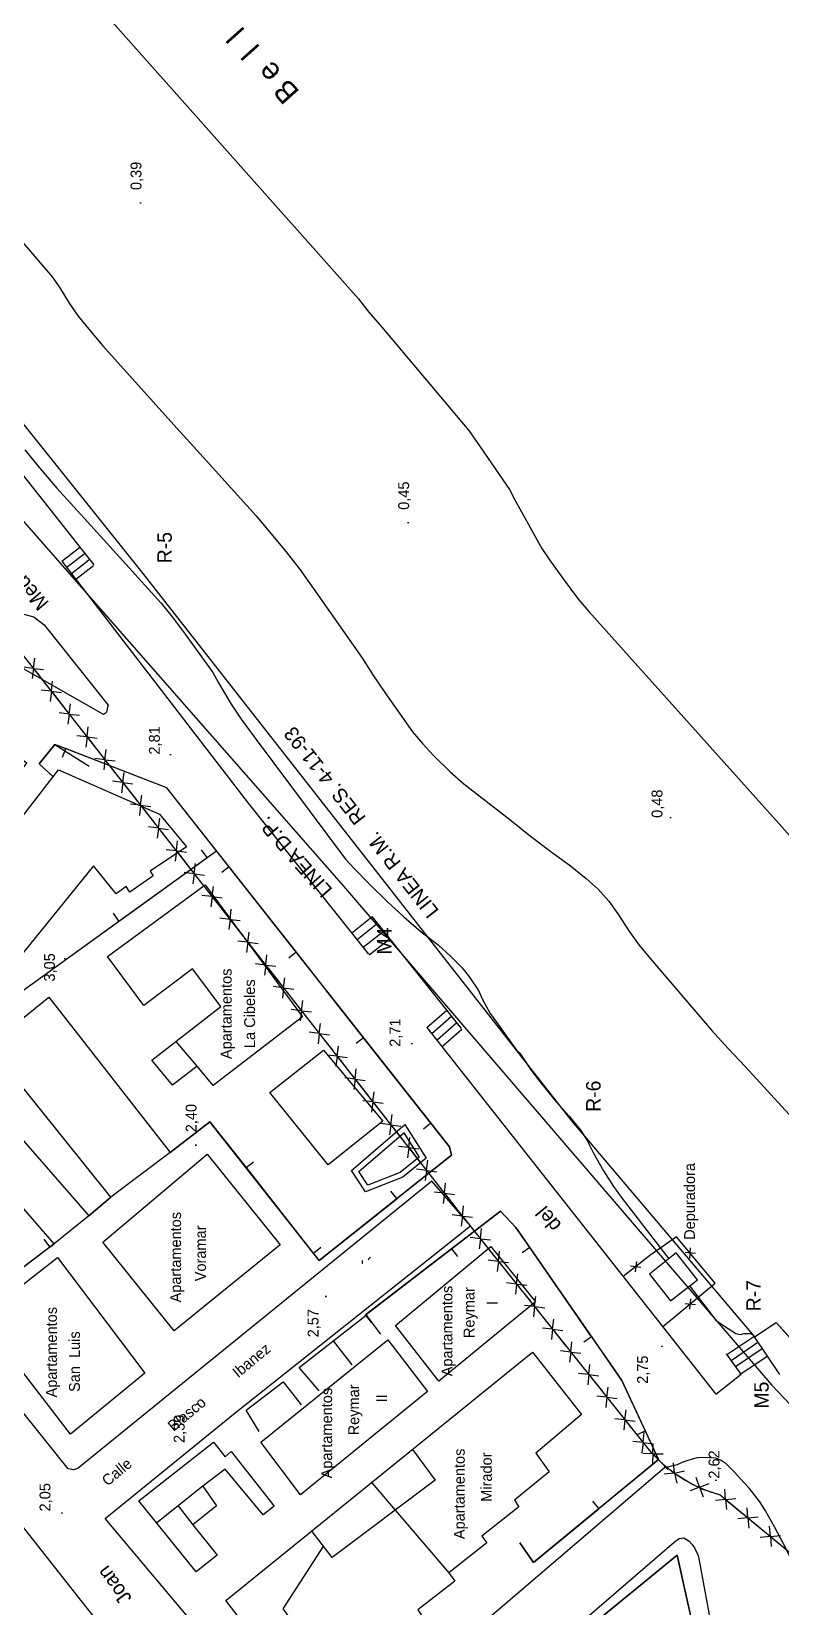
# Model space of a CAD drawing. Extents: x 748454 to 749044, y 4316681 to 4317708.
# Drawn here: x 748585.4 to 748688.9, y 4317015.2 to 4317232.7 of the extents above; entities that cross this region are included whole.
import ezdxf
from ezdxf.enums import TextEntityAlignment as Align

# ---------------------------------------------------------------- set-up
doc = ezdxf.new("R2010")
doc.units = 0
doc.linetypes.add('DASHED', pattern=[0])
doc.linetypes.add('DIVIDE', pattern=[0])
doc.layers.get('0').update_dxf_attribs({"linetype": 'CONTINUOUS'})
for name, color, linetype in [('1', 7, 'CONTINUOUS'), ('11', 7, 'CONTINUOUS'), ('24', 7, 'CONTINUOUS'), ('26', 7, 'CONTINUOUS'), ('3', 7, 'CONTINUOUS'), ('32', 7, 'CONTINUOUS'), ('33', 7, 'CONTINUOUS'), ('39', 7, 'CONTINUOUS'), ('44', 7, 'CONTINUOUS'), ('48', 7, 'CONTINUOUS'), ('50', 7, 'CONTINUOUS'), ('53', 7, 'CONTINUOUS'), ('61', 7, 'CONTINUOUS'), ('PATTERN_CLASS', 7, 'CONTINUOUS')]:
    doc.layers.add(name, color=color, linetype=linetype)

msp = doc.modelspace()

# ---------------------------------------------------------------- linework, layer by layer
at = {"layer": '1', "color": 0, "linetype": 'CONTINUOUS'}
for p, q in [((748593.99, 4317159.09), (748583.93, 4317171.82)), ((748589.56, 4317159.6), (748591.96, 4317161.47)), ((748590.22, 4317158.74), (748592.62, 4317160.61)), ((748590.88, 4317157.89), (748593.28, 4317159.76)), ((748591.49, 4317157.11), (748593.89, 4317158.98)), ((748590.05, 4317133.7), (748589.58, 4317132.49)), ((748604.06, 4317128.32), (748590.06, 4317133.71)), ((748612.64, 4317117.42), (748604.06, 4317128.32)), ((748609.59, 4317118.71), (748608.83, 4317119.76)), ((748612.63, 4317117.41), (748611.61, 4317116.6)), ((748597.42, 4317109.93), (748596.66, 4317110.99)), ((748632.34, 4317110.44), (748629.59, 4317108.26)), ((748633.06, 4317109.52), (748630.31, 4317107.34)), ((748633.91, 4317108.44), (748631.16, 4317106.26)), ((748634.74, 4317107.4), (748631.99, 4317105.22)), ((748621.91, 4317105.62), (748620.89, 4317104.81)), ((748631.2, 4317093.83), (748626.1, 4317100.31)), ((748639.94, 4317095.23), (748642.68, 4317097.64)), ((748640.64, 4317094.42), (748643.35, 4317096.81)), ((748641.39, 4317093.57), (748644.06, 4317095.92)), ((748631.19, 4317093.82), (748630.17, 4317093.02)), ((748631.2, 4317093.82), (748630.17, 4317093.02)), ((748642.15, 4317092.71), (748644.78, 4317095.02)), ((748640.48, 4317082.04), (748639.46, 4317081.23)), ((748614.98, 4317075.91), (748616, 4317076.71)), ((748593.27, 4317069.27), (748596.3, 4317071.82)), ((748635.79, 4317071.63), (748634.98, 4317072.65)), ((748587.9, 4317064.98), (748587.11, 4317066.01)), ((748587.91, 4317064.96), (748588.47, 4317065.39)), ((748575.94, 4317055.91), (748587.9, 4317064.96)), ((748624.27, 4317064.12), (748625.29, 4317064.93)), ((748643.35, 4317064.7), (748631.45, 4317055.57)), ((748643.36, 4317064.69), (748644.15, 4317063.66)), ((748654.15, 4317064.88), (748653.08, 4317064.14)), ((748662.69, 4317052.55), (748654.16, 4317064.88)), ((748677.04, 4317064.04), (748675.59, 4317064.18)), ((748676.24, 4317063.4), (748676.36, 4317064.85)), ((748669.49, 4317062.14), (748668.04, 4317062.31)), ((748668.88, 4317062.96), (748668.69, 4317061.52)), ((748675.6, 4317057.16), (748677.05, 4317057.03)), ((748676.24, 4317056.36), (748676.39, 4317057.81)), ((748631.44, 4317055.56), (748631.36, 4317055.5)), ((748631.45, 4317055.55), (748632.24, 4317054.52)), ((748662.68, 4317052.54), (748661.61, 4317051.8)), ((748681.37, 4317050.1), (748685.1, 4317052.62)), ((748681.95, 4317049.31), (748685.64, 4317051.81)), ((748682.57, 4317048.45), (748686.24, 4317050.93)), ((748683.16, 4317047.34), (748686.94, 4317049.9)), ((748670.1, 4317039.55), (748668.92, 4317039.01)), ((748663.69, 4317028.86), (748662.86, 4317029.86))]:
    msp.add_line(p, q, dxfattribs=at)
for points in [[(748589.57, 4317159.6), (748589.55, 4317159.58), (748615.26, 4317126.2), (748631.87, 4317105.34)], [(748590.06, 4317133.72), (748588.57, 4317134.29), (748586.42, 4317131.62), (748588.34, 4317129.82)], [(748569.18, 4317091.96), (748566.68, 4317095.42), (748567.19, 4317095.97), (748564.75, 4317099.37), (748589.09, 4317130.79), (748603.01, 4317124.67), (748606.76, 4317120.17), (748601.75, 4317116.79), (748602.17, 4317116.16), (748598.95, 4317113.92), (748598.43, 4317114.67), (748597.04, 4317113.7), (748593.9, 4317117.54), (748581.04, 4317101.63), (748580.55, 4317102.08), (748578.71, 4317099.61), (748578.09, 4317098.95), (748577.08, 4317098.01), (748572.99, 4317094.83), (748569.18, 4317091.96)], [(748597.43, 4317109.92), (748609.6, 4317118.69), (748610.9, 4317119.63)], [(748640.49, 4317082.04), (748631.21, 4317093.83), (748621.93, 4317105.62), (748612.65, 4317117.41)], [(748622.78, 4317096.7), (748610.43, 4317087.24), (748608.21, 4317089.88), (748604.8, 4317087.28), (748601.97, 4317090.74), (748611.51, 4317098.11), (748607.59, 4317103.31), (748600.88, 4317098.27), (748595.84, 4317105.01), (748609.34, 4317114.94), (748622.78, 4317096.7)], [(748573.08, 4317092.37), (748585.25, 4317101.14), (748597.42, 4317109.92)], [(748632.36, 4317110.57), (748632.36, 4317110.57), (748644.7, 4317095.12)], [(748604.48, 4317078.01), (748596.3, 4317071.82), (748579.48, 4317092.73), (748587.73, 4317099.42), (748604.48, 4317078.01)], [(748639.94, 4317095.23), (748679.84, 4317044.64), (748683.33, 4317047.41), (748681.3, 4317050.2)], [(748593.27, 4317069.27), (748588.47, 4317065.39), (748568.65, 4317088.22), (748573.08, 4317092.37), (748593.27, 4317069.27)], [(748633.85, 4317082.33), (748626.33, 4317076.28), (748618.27, 4317086.26), (748625.66, 4317092.13), (748633.85, 4317082.33)], [(748604.48, 4317078.01), (748609.97, 4317082.24), (748614.97, 4317075.9), (748624.26, 4317064.12)], [(748635.8, 4317071.62), (748643.36, 4317077.63), (748643.08, 4317078.76), (748640.5, 4317082.04)], [(748605.05, 4317053.39), (748595.18, 4317065.6), (748609.62, 4317077.76), (748619.68, 4317065.25), (748605.05, 4317053.39)], [(748624.26, 4317064.11), (748625.07, 4317063.09), (748635.79, 4317071.61)], [(748654.16, 4317064.89), (748652.24, 4317067.66), (748650.13, 4317069.91), (748643.35, 4317064.71)], [(748672.5, 4317053.94), (748679.77, 4317059.96), (748674.43, 4317066.34), (748670.75, 4317063.76), (748667.04, 4317060.87)], [(748578.33, 4317055.24), (748588.95, 4317063.51), (748600.98, 4317047.52), (748590.75, 4317039.14), (748578.33, 4317055.24)], [(748641.59, 4317046.42), (748635.59, 4317054.12), (748648.78, 4317065.03), (748654.94, 4317057.4), (748641.59, 4317046.42)], [(748688.68, 4317047.35), (748685.19, 4317052.54), (748688.19, 4317054.54), (748696.47, 4317045.24), (748703.82, 4317037.69), (748711.91, 4317030.58)], [(748670.11, 4317039.56), (748666.87, 4317046.51), (748662.7, 4317052.54)], [(748616.37, 4317010.76), (748612.17, 4317016.16), (748654.54, 4317050.46), (748661.3, 4317041.83), (748655.01, 4317036.52), (748656.82, 4317033.93), (748652.04, 4317030.03), (748652.65, 4317029.12), (748647.51, 4317025.05), (748648.2, 4317024.13), (748642.99, 4317019.99), (748643.8, 4317018.86), (748638.7, 4317014.87), (748639.35, 4317013.92), (748634.23, 4317009.99), (748635.11, 4317008.92), (748629.93, 4317004.97), (748630.76, 4317003.9), (748625.55, 4316999.59), (748616.37, 4317010.76)], [(748622.48, 4317030.75), (748617.01, 4317038.04), (748634.54, 4317052.13), (748640.04, 4317044.99), (748622.48, 4317030.75)], [(748663.7, 4317028.85), (748671.94, 4317035.64), (748670.11, 4317039.55)], [(748618.86, 4317029.17), (748617.34, 4317028), (748612.11, 4317034.31), (748609.02, 4317031.95), (748610.9, 4317029.24), (748607.63, 4317026.63), (748611, 4317022.42), (748608.1, 4317020.12), (748600.19, 4317029.93), (748610.47, 4317038.04), (748612.1, 4317035.99), (748612.91, 4317036.75), (748618.86, 4317029.17)], [(748652.78, 4317024.11), (748654.67, 4317021.4), (748663.69, 4317028.84)], [(748674.52, 4317022.45), (748663.37, 4317013.33), (748663.56, 4317012.77)], [(748680.91, 4316993.5), (748677.68, 4317008.15), (748674.52, 4317022.45)]]:
    msp.add_lwpolyline(points, dxfattribs=at)
msp.add_lwpolyline([(748677.29, 4317060.43), (748674.38, 4317064.13), (748670.69, 4317061.22), (748673.59, 4317057.53)], close=True, dxfattribs=at)
at = {"layer": '11', "color": 0, "linetype": 'CONTINUOUS'}
msp.add_line((748674.52, 4317034.91), (748672.76, 4317034.47), dxfattribs=at)
for points in [[(748672.76, 4317034.47), (748644.41, 4317010.23), (748643.3, 4317011.41), (748627.57, 4316997.92), (748628.64, 4316996.12), (748624.65, 4316992.87), (748595.5, 4317027.51), (748613.45, 4317042.06), (748645.99, 4317067.89), (748640.65, 4317074.02), (748591.8, 4317034.45), (748591.2, 4317034.21), (748590.4, 4317034.36), (748549.6, 4317085.3), (748549.29, 4317085.99), (748549.63, 4317086.6), (748584.69, 4317131.72), (748580.29, 4317134.83)], [(748500, 4317046.7), (748510.04, 4317054.29), (748542.02, 4317078.69), (748542.57, 4317078.51), (748553.04, 4317065.75), (748591.95, 4317016.46), (748615.84, 4316986.43), (748615.94, 4316985.41), (748615.05, 4316983.11), (748594.03, 4316964.66), (748571.57, 4316945.27)], [(748696.71, 4317009.71), (748693.37, 4317015.93), (748691.21, 4317019.9), (748689.62, 4317023.21), (748687.94, 4317026.36), (748686.71, 4317028.53), (748685.93, 4317029.81), (748684.49, 4317031.63), (748683.21, 4317033.02), (748682.44, 4317033.9), (748681.25, 4317035.01), (748680.57, 4317035.48), (748679.86, 4317035.81), (748678.93, 4317035.88), (748677.8, 4317035.91), (748677.27, 4317035.86), (748676.58, 4317035.68), (748675.85, 4317035.45), (748675.27, 4317035.24), (748674.52, 4317034.91)], [(748629.71, 4316986.01), (748674.1, 4317024.23), (748674.8, 4317024.75), (748675.42, 4317024.83), (748676.16, 4317024.38), (748676.53, 4317023.94), (748676.89, 4317023.46), (748677.38, 4317022.36), (748677.54, 4317021.69), (748683.01, 4316992.05)]]:
    msp.add_lwpolyline(points, dxfattribs=at)
at = {"layer": '24', "color": 0, "linetype": 'CONTINUOUS'}
msp.add_lwpolyline([(748575.83, 4317257.23), (748630.5, 4317195.78), (748631.92, 4317193.95), (748633.5, 4317192.14), (748645.75, 4317177.6), (748646.91, 4317175.97), (748651.36, 4317169.46), (748652.1, 4317168.06), (748655.83, 4317161.31), (748656.88, 4317159.75), (748658.75, 4317157.14), (748660.9, 4317154.27), (748662.32, 4317152.63), (748692.13, 4317119.4)], dxfattribs=at)
at = {"layer": '26', "color": 0, "linetype": 'CONTINUOUS'}
for points in [[(748631.47, 4317072.54), (748629.55, 4317075.51), (748636.91, 4317081.83), (748639.86, 4317077.19), (748636.63, 4317074.58), (748631.47, 4317072.54)], [(748631.77, 4317073.47), (748630.54, 4317075.37), (748636.74, 4317080.7), (748638.87, 4317077.35), (748636.25, 4317075.24), (748631.77, 4317073.47)]]:
    msp.add_lwpolyline(points, dxfattribs=at)
at = {"layer": '3', "color": 0, "linetype": 'CONTINUOUS'}
for p, q in [((748608.21, 4317089.88), (748605.27, 4317093.37)), ((748629.62, 4317048.68), (748627.04, 4317052.01)), ((748609.02, 4317031.95), (748602.64, 4317026.9)), ((748632.33, 4317032.43), (748642.99, 4317019.99)), ((748605.6, 4317029.25), (748607.63, 4317026.63))]:
    msp.add_line(p, q, dxfattribs=at)
for points in [[(748625.05, 4317045.11), (748622.33, 4317048.33), (748631.57, 4317055.54), (748633.54, 4317052.9)], [(748616.79, 4317039.48), (748614.99, 4317042.43), (748620.08, 4317046.34), (748622.58, 4317043.17)], [(748637.94, 4317037.02), (748641.1, 4317032.77), (748626.86, 4317022.11), (748624.11, 4317025.69)], [(748625.69, 4317023.73), (748620.07, 4317015.01), (748620.88, 4317013.93), (748616.66, 4317010.41)]]:
    msp.add_lwpolyline(points, dxfattribs=at)
at = {"layer": '32', "color": 0, "linetype": 'DASHED'}
msp.add_lwpolyline([(748500, 4317283.54), (748506.28, 4317275.92), (748541.62, 4317231.65), (748600.74, 4317157.9), (748659.93, 4317082.38), (748685.19, 4317052.54), (748688.19, 4317054.54), (748699.02, 4317042.59), (748716.23, 4317026.88), (748721.66, 4317022.82), (748739.87, 4317005.81), (748797.21, 4316922.4), (748827.57, 4316879.83), (748832.96, 4316877.52), (748842.42, 4316878.95), (748846.58, 4316875.06), (748853.75, 4316875.92), (748867, 4316852.13), (748864.27, 4316846.14), (748858.09, 4316840.23), (748899.57, 4316784), (748918.43, 4316758.11)], dxfattribs=at)
at = {"layer": '33', "color": 0, "linetype": 'CONTINUOUS'}
for p, q in [((748585.62, 4317144.78), (748585.79, 4317146.18)), ((748585.62, 4317144.78), (748584.21, 4317144.95)), ((748585.62, 4317144.78), (748585.45, 4317143.38)), ((748585.62, 4317144.78), (748587.02, 4317144.61)), ((748585.62, 4317144.78), (748587.47, 4317142.42)), ((748588.09, 4317141.63), (748586.68, 4317141.8)), ((748588.09, 4317141.63), (748587.92, 4317140.23)), ((748588.09, 4317141.63), (748588.26, 4317143.04)), ((748588.09, 4317141.63), (748589.49, 4317141.46)), ((748588.09, 4317141.63), (748589.94, 4317139.27)), ((748590.55, 4317138.48), (748590.72, 4317139.89)), ((748590.55, 4317138.48), (748589.15, 4317138.65)), ((748590.55, 4317138.48), (748590.38, 4317137.08)), ((748590.55, 4317138.48), (748591.96, 4317138.31)), ((748590.55, 4317138.48), (748592.4, 4317136.12)), ((748593.02, 4317135.33), (748591.62, 4317135.5)), ((748593.02, 4317135.33), (748592.85, 4317133.93)), ((748593.02, 4317135.33), (748593.19, 4317136.74)), ((748593.02, 4317135.33), (748594.42, 4317135.16)), ((748593.02, 4317135.33), (748594.87, 4317132.97)), ((748595.49, 4317132.19), (748595.66, 4317133.59)), ((748595.49, 4317132.19), (748594.08, 4317132.36)), ((748595.49, 4317132.19), (748595.32, 4317130.78)), ((748595.49, 4317132.19), (748596.89, 4317132.02)), ((748595.49, 4317132.19), (748597.34, 4317129.82)), ((748597.95, 4317129.04), (748596.55, 4317129.21)), ((748597.95, 4317129.04), (748597.78, 4317127.63)), ((748597.95, 4317129.04), (748598.13, 4317130.44)), ((748597.95, 4317129.04), (748599.36, 4317128.87)), ((748597.95, 4317129.04), (748599.81, 4317126.68)), ((748600.42, 4317125.89), (748600.59, 4317127.29)), ((748600.42, 4317125.89), (748599.02, 4317126.06)), ((748600.42, 4317125.89), (748600.25, 4317124.48)), ((748600.42, 4317125.89), (748601.83, 4317125.72)), ((748600.42, 4317125.89), (748602.27, 4317123.53)), ((748602.89, 4317122.74), (748603.06, 4317124.14)), ((748602.89, 4317122.74), (748601.49, 4317122.91)), ((748602.89, 4317122.74), (748602.72, 4317121.34)), ((748602.89, 4317122.74), (748604.29, 4317122.57)), ((748602.89, 4317122.74), (748604.74, 4317120.38)), ((748605.36, 4317119.59), (748603.95, 4317119.76)), ((748605.36, 4317119.59), (748605.53, 4317121)), ((748605.36, 4317119.59), (748605.19, 4317118.19)), ((748605.36, 4317119.59), (748606.76, 4317119.42)), ((748605.36, 4317119.59), (748607.21, 4317117.23)), ((748607.82, 4317116.44), (748607.99, 4317117.85)), ((748607.82, 4317116.44), (748606.42, 4317116.61)), ((748607.82, 4317116.44), (748607.65, 4317115.04)), ((748607.82, 4317116.44), (748609.23, 4317116.27)), ((748607.82, 4317116.44), (748609.67, 4317114.08)), ((748610.29, 4317113.29), (748608.89, 4317113.46)), ((748610.29, 4317113.29), (748610.12, 4317111.89)), ((748610.29, 4317113.29), (748610.46, 4317114.7)), ((748610.29, 4317113.29), (748611.69, 4317113.12)), ((748610.29, 4317113.29), (748612.14, 4317110.93)), ((748612.76, 4317110.15), (748612.93, 4317111.55)), ((748612.76, 4317110.15), (748611.35, 4317110.32)), ((748612.76, 4317110.15), (748612.59, 4317108.74)), ((748612.76, 4317110.15), (748614.16, 4317109.98)), ((748612.76, 4317110.15), (748614.61, 4317107.78)), ((748615.22, 4317107), (748613.82, 4317107.17)), ((748615.22, 4317107), (748615.05, 4317105.59)), ((748615.22, 4317107), (748615.4, 4317108.4)), ((748615.22, 4317107), (748616.63, 4317106.83)), ((748615.22, 4317107), (748617.08, 4317104.64)), ((748617.69, 4317103.85), (748617.86, 4317105.25)), ((748617.69, 4317103.85), (748616.29, 4317104.02)), ((748617.69, 4317103.85), (748617.52, 4317102.45)), ((748617.69, 4317103.85), (748619.1, 4317103.68)), ((748617.69, 4317103.85), (748619.54, 4317101.49)), ((748620.16, 4317100.7), (748618.76, 4317100.87)), ((748620.16, 4317100.7), (748619.99, 4317099.3)), ((748620.16, 4317100.7), (748620.33, 4317102.1)), ((748620.16, 4317100.7), (748621.56, 4317100.53)), ((748620.16, 4317100.7), (748622.01, 4317098.34)), ((748622.63, 4317097.55), (748622.8, 4317098.96)), ((748622.63, 4317097.55), (748621.22, 4317097.72)), ((748622.63, 4317097.55), (748622.46, 4317096.15)), ((748622.63, 4317097.55), (748624.03, 4317097.38)), ((748622.63, 4317097.55), (748624.48, 4317095.19)), ((748625.09, 4317094.4), (748625.26, 4317095.81)), ((748625.09, 4317094.4), (748623.69, 4317094.57)), ((748625.09, 4317094.4), (748624.92, 4317093)), ((748625.09, 4317094.4), (748626.5, 4317094.23)), ((748625.09, 4317094.4), (748626.94, 4317092.04)), ((748627.56, 4317091.26), (748626.16, 4317091.43)), ((748627.56, 4317091.26), (748627.73, 4317092.66)), ((748627.56, 4317091.26), (748627.39, 4317089.85)), ((748627.56, 4317091.26), (748628.96, 4317091.08)), ((748627.56, 4317091.26), (748629.41, 4317088.89)), ((748630.03, 4317088.11), (748630.2, 4317089.51)), ((748630.03, 4317088.11), (748628.62, 4317088.28)), ((748630.03, 4317088.11), (748629.86, 4317086.7)), ((748630.03, 4317088.11), (748631.43, 4317087.94)), ((748630.03, 4317088.11), (748631.88, 4317085.75)), ((748632.5, 4317084.96), (748631.09, 4317085.13)), ((748632.5, 4317084.96), (748632.32, 4317083.55)), ((748632.5, 4317084.96), (748632.67, 4317086.36)), ((748632.5, 4317084.96), (748633.9, 4317084.79)), ((748632.5, 4317084.96), (748634.35, 4317082.6)), ((748634.96, 4317081.81), (748635.13, 4317083.21)), ((748634.96, 4317081.81), (748633.56, 4317081.98)), ((748634.96, 4317081.81), (748634.79, 4317080.41)), ((748634.96, 4317081.81), (748636.37, 4317081.64)), ((748634.96, 4317081.81), (748636.81, 4317079.45)), ((748637.43, 4317078.66), (748636.03, 4317078.83)), ((748637.43, 4317078.66), (748637.26, 4317077.26)), ((748637.43, 4317078.66), (748637.6, 4317080.07)), ((748637.43, 4317078.66), (748638.83, 4317078.49)), ((748637.43, 4317078.66), (748639.28, 4317076.3)), ((748639.9, 4317075.51), (748640.07, 4317076.92)), ((748639.9, 4317075.51), (748638.49, 4317075.68)), ((748639.9, 4317075.51), (748639.73, 4317074.11)), ((748639.9, 4317075.51), (748641.3, 4317075.34)), ((748639.9, 4317075.51), (748641.75, 4317073.15)), ((748642.36, 4317072.36), (748640.96, 4317072.53)), ((748642.36, 4317072.36), (748642.19, 4317070.96)), ((748642.36, 4317072.36), (748642.53, 4317073.77)), ((748642.36, 4317072.36), (748643.77, 4317072.19)), ((748642.36, 4317072.36), (748644.21, 4317070)), ((748644.84, 4317069.22), (748645, 4317070.63)), ((748644.84, 4317069.22), (748643.43, 4317069.38)), ((748644.84, 4317069.22), (748644.68, 4317067.82)), ((748644.84, 4317069.22), (748646.24, 4317069.06)), ((748644.84, 4317069.22), (748646.71, 4317066.88)), ((748647.33, 4317066.09), (748647.49, 4317067.5)), ((748647.33, 4317066.09), (748645.93, 4317066.25)), ((748647.33, 4317066.09), (748647.18, 4317064.69)), ((748647.33, 4317066.09), (748648.74, 4317065.94)), ((748647.33, 4317066.09), (748649.2, 4317063.75)), ((748649.83, 4317062.97), (748648.42, 4317063.13)), ((748649.83, 4317062.97), (748649.99, 4317064.37)), ((748649.83, 4317062.97), (748649.67, 4317061.56)), ((748649.83, 4317062.97), (748651.23, 4317062.81)), ((748649.83, 4317062.97), (748651.7, 4317060.62)), ((748652.32, 4317059.84), (748652.48, 4317061.25)), ((748652.32, 4317059.84), (748650.92, 4317060)), ((748652.32, 4317059.84), (748652.17, 4317058.44)), ((748652.32, 4317059.84), (748653.73, 4317059.68)), ((748652.32, 4317059.84), (748654.19, 4317057.5)), ((748654.82, 4317056.72), (748653.41, 4317056.87)), ((748654.82, 4317056.72), (748654.66, 4317055.31)), ((748654.82, 4317056.72), (748654.98, 4317058.12)), ((748654.82, 4317056.72), (748656.22, 4317056.56)), ((748654.82, 4317056.72), (748656.69, 4317054.37)), ((748657.31, 4317053.59), (748657.47, 4317054.99)), ((748657.31, 4317053.59), (748655.91, 4317053.75)), ((748657.31, 4317053.59), (748657.16, 4317052.18)), ((748657.31, 4317053.59), (748658.72, 4317053.43)), ((748657.31, 4317053.59), (748659.19, 4317051.24)), ((748659.81, 4317050.46), (748658.4, 4317050.62)), ((748659.81, 4317050.46), (748659.65, 4317049.06)), ((748659.81, 4317050.46), (748659.97, 4317051.87)), ((748659.81, 4317050.46), (748661.21, 4317050.31)), ((748659.81, 4317050.46), (748661.68, 4317048.12)), ((748662.3, 4317047.34), (748662.46, 4317048.74)), ((748662.3, 4317047.34), (748660.9, 4317047.49)), ((748662.3, 4317047.34), (748662.15, 4317045.93)), ((748662.3, 4317047.34), (748663.71, 4317047.18)), ((748662.3, 4317047.34), (748664.18, 4317044.99)), ((748664.8, 4317044.21), (748663.39, 4317044.37)), ((748664.8, 4317044.21), (748664.64, 4317042.8)), ((748664.8, 4317044.21), (748664.96, 4317045.62)), ((748664.8, 4317044.21), (748666.2, 4317044.05)), ((748664.8, 4317044.21), (748666.67, 4317041.87)), ((748667.29, 4317041.08), (748667.45, 4317042.49)), ((748667.29, 4317041.08), (748665.89, 4317041.24)), ((748667.29, 4317041.08), (748667.14, 4317039.68)), ((748667.29, 4317041.08), (748668.7, 4317040.93)), ((748667.29, 4317041.08), (748669.17, 4317038.74)), ((748669.79, 4317037.96), (748669.95, 4317039.36)), ((748669.79, 4317037.96), (748668.38, 4317038.12)), ((748669.79, 4317037.96), (748669.63, 4317036.55)), ((748669.79, 4317037.96), (748671.19, 4317037.8)), ((748671.15, 4317036.42), (748671.18, 4317037.83)), ((748671.15, 4317036.42), (748669.74, 4317036.45)), ((748671.15, 4317036.42), (748671.12, 4317035)), ((748671.15, 4317036.42), (748672.57, 4317036.39)), ((748671.15, 4317036.42), (748673.23, 4317034.25)), ((748674.13, 4317033.76), (748673.98, 4317035.16)), ((748674.13, 4317033.76), (748672.72, 4317033.61)), ((748674.13, 4317033.75), (748675.5, 4317034.08)), ((748674.13, 4317033.75), (748674.45, 4317032.37)), ((748674.13, 4317033.75), (748676.68, 4317032.17)), ((748677.61, 4317031.8), (748677.12, 4317033.13)), ((748677.61, 4317031.8), (748676.29, 4317031.31)), ((748677.57, 4317031.69), (748680.42, 4317030.75)), ((748677.61, 4317031.8), (748678.94, 4317032.3)), ((748677.61, 4317031.8), (748678.11, 4317030.48)), ((748681.2, 4317030.11), (748681.07, 4317031.52)), ((748681.2, 4317030.11), (748679.79, 4317029.98)), ((748681.2, 4317030.11), (748682.61, 4317030.25)), ((748681.2, 4317030.11), (748681.33, 4317028.71)), ((748681.2, 4317030.11), (748683.51, 4317028.2)), ((748684.28, 4317027.57), (748684.15, 4317028.97)), ((748684.28, 4317027.57), (748682.88, 4317027.43)), ((748684.28, 4317027.57), (748685.69, 4317027.7)), ((748684.28, 4317027.57), (748684.42, 4317026.16)), ((748684.28, 4317027.57), (748686.6, 4317025.65)), ((748687.37, 4317025.02), (748687.23, 4317026.43)), ((748687.37, 4317025.02), (748685.96, 4317024.88)), ((748687.37, 4317025.02), (748688.78, 4317025.15)), ((748687.37, 4317025.02), (748687.5, 4317023.61)), ((748687.37, 4317025.02), (748689.68, 4317023.11))]:
    msp.add_line(p, q, dxfattribs=at)
at = {"layer": '39', "color": 0, "linetype": 'CONTINUOUS'}
msp.add_lwpolyline([(748500, 4317261.85), (748510.53, 4317249.73), (748569.53, 4317181.8), (748628.43, 4317114.72), (748687.54, 4317045.95), (748730.71, 4317000.47), (748777.29, 4316951.7), (748802.54, 4316915.6), (748809.14, 4316902.7), (748833.5, 4316856.99), (748871.61, 4316804.65), (748909.73, 4316752.3), (748918.43, 4316758.11)], dxfattribs=at)
at = {"layer": '44', "color": 0, "linetype": 'CONTINUOUS'}
for points in [[(748584.12, 4317203.6), (748588.21, 4317198.8), (748589.24, 4317197.3), (748590.53, 4317195.18), (748591.79, 4317193.4), (748593.26, 4317191.57), (748595.22, 4317189.3), (748605.82, 4317177.45), (748608.2, 4317174.91), (748616.39, 4317165.85), (748617.92, 4317163.95), (748620.5, 4317160.86), (748622.43, 4317158.39), (748624.26, 4317155.87), (748631.05, 4317146.16), (748632.48, 4317143.89), (748634.14, 4317141.46), (748637.98, 4317136.05), (748639.32, 4317134.43), (748640.88, 4317132.77), (748643.14, 4317130.53), (748645.04, 4317128.85), (748646.72, 4317127.59), (748651.4, 4317123.95), (748654.27, 4317121.63), (748657.04, 4317119.5), (748659.76, 4317117.53), (748661.95, 4317115.8), (748663.58, 4317114.32), (748665.08, 4317112.68), (748666.31, 4317110.92), (748667.91, 4317108.43), (748669.27, 4317106.58), (748670.8, 4317104.73), (748679.26, 4317094.86), (748681.54, 4317092.34), (748683.94, 4317089.82), (748693.94, 4317078.92)], [(748584.45, 4317174.94), (748586.47, 4317172.47), (748588.86, 4317169.66), (748591.18, 4317167.06), (748593.56, 4317164.52), (748603.22, 4317153.84), (748604.77, 4317151.92), (748606.56, 4317149.53), (748610.38, 4317144.23), (748611.18, 4317142.8), (748612.93, 4317139.84), (748614.3, 4317137.8), (748616.09, 4317135.32), (748628.7, 4317118.48), (748629.93, 4317117.12), (748631.96, 4317115.04), (748634.49, 4317112.56), (748636.75, 4317110.49), (748639.17, 4317108.44), (748641.49, 4317106.62), (748643.22, 4317105.08), (748644.8, 4317103.48), (748645.82, 4317102.17), (748647.05, 4317100.32), (748647.61, 4317099.12), (748648.69, 4317097.17), (748649.56, 4317095.98), (748652.3, 4317092.13), (748652.78, 4317091.71), (748653.04, 4317091.26), (748654.29, 4317089.39), (748655.64, 4317087.65), (748657.86, 4317084.92), (748659.6, 4317082.98), (748661.19, 4317081.01), (748662.06, 4317079.65), (748662.9, 4317078.01), (748664.32, 4317075.48), (748665.69, 4317073.31), (748666.93, 4317071.64), (748673.34, 4317063.31)], [(748676.2, 4317059.58), (748679.86, 4317054.85), (748680.5, 4317054.38), (748682.62, 4317053), (748683.27, 4317052.87), (748683.76, 4317053), (748684.72, 4317053.03), (748684.91, 4317052.88)]]:
    msp.add_lwpolyline(points, dxfattribs=at)
at = {"layer": '53', "color": 0, "linetype": 'CONTINUOUS'}
msp.add_lwpolyline([(748595.92, 4317139.73), (748595.85, 4317139.42), (748595.72, 4317138.76), (748595.59, 4317138.6), (748595.29, 4317138.4), (748581.04, 4317146.55), (748579.97, 4317147.6), (748579.93, 4317148.43), (748579.94, 4317149.3), (748580.02, 4317149.95), (748580.18, 4317150.93), (748580.41, 4317151.47), (748580.57, 4317151.78), (748581.22, 4317152.23), (748581.85, 4317152.44), (748582.8, 4317152.43), (748584.43, 4317152.23), (748585.69, 4317151.89), (748587.1, 4317150.78), (748595.92, 4317139.73)], dxfattribs=at)
at = {"layer": 'PATTERN_CLASS', "color": 0, "linetype": 'CONTINUOUS'}
for p, q in [((748640.49, 4317082.04), (748604.06, 4317128.32)), ((748573.08, 4317092.37), (748610.9, 4317119.63)), ((748596.3, 4317071.82), (748593.27, 4317069.27))]:
    msp.add_line(p, q, dxfattribs=at)
at = {"layer": 'PATTERN_CLASS', "color": 0, "linetype": 'DIVIDE'}
for points in [[(748500, 4317251.73), (748526, 4317219.16), (748585.07, 4317145.48), (748644.24, 4317069.97), (748670.45, 4317037.13)], [(748680.43, 4317030.75), (748703.63, 4317011.58), (748708.12, 4317007.84), (748723.64, 4316992.52), (748780.88, 4316910.85), (748811.28, 4316868.21)]]:
    msp.add_lwpolyline(points, dxfattribs=at)
at = {"layer": 'PATTERN_CLASS', "color": 0, "linetype": 'CONTINUOUS'}
for points in [[(748588.34, 4317129.82), (748586.42, 4317131.62), (748588.57, 4317134.29), (748593.33, 4317131.31)], [(748604.06, 4317128.32), (748588.57, 4317134.29), (748586.42, 4317131.62), (748588.34, 4317129.82)], [(748626.1, 4317100.31), (748643.08, 4317078.76), (748643.36, 4317077.63), (748625.07, 4317063.09), (748609.97, 4317082.24), (748604.48, 4317078.01)], [(748588.47, 4317065.39), (748575.93, 4317055.91), (748558.11, 4317077.53), (748559.76, 4317078.64)], [(748631.36, 4317055.5), (748650.13, 4317069.91), (748652.24, 4317067.66), (748666.87, 4317046.51), (748671.94, 4317035.64), (748654.67, 4317021.4), (748652.78, 4317024.11)], [(748672.5, 4317053.94), (748679.77, 4317059.96), (748674.43, 4317066.34), (748670.75, 4317063.76), (748667.04, 4317060.87)], [(748674.52, 4317022.45), (748680.94, 4316993.36), (748688.61, 4316947.99), (748688.72, 4316934.2), (748687.62, 4316925.67), (748682.46, 4316921.8), (748671.64, 4316935.53), (748647.17, 4316965.62), (748631.27, 4316986.14), (748645.46, 4316997.88), (748646.41, 4316998.62), (748648.08, 4316995.84)], [(748664.08, 4317011.24), (748663.37, 4317013.33), (748674.52, 4317022.45)]]:
    msp.add_lwpolyline(points, dxfattribs=at)
at = {"layer": 'PATTERN_CLASS', "color": 0, "linetype": 'DIVIDE'}
msp.add_arc((748685.75, 4317050.03), 20, 220.1355, 254.571, dxfattribs=at)

# ---------------------------------------------------------------- texts
at = {"layer": '32', "color": 0, "linetype": 'CONTINUOUS'}
for s, p in [('R-5   ', (748603.74, 4317162.56)), ('R-6   ', (748662.93, 4317086.87)), ('R-7   ', (748685.05, 4317059.35))]:
    msp.add_text(s, height=2, rotation=90, dxfattribs=at).set_placement(p, align=Align.MIDDLE)
at = {"layer": '39', "color": 0, "linetype": 'CONTINUOUS'}
for s, p in [('M4   ', (748634.06, 4317108.28)), ('M5   ', (748686.15, 4317045.63))]:
    msp.add_text(s, height=2, rotation=90, dxfattribs=at).set_placement(p, align=Align.MIDDLE)
at = {"layer": '48', "color": 0, "linetype": 'CONTINUOUS'}
for s, p in [(' 0,39', (748600.53, 4317210.23)), ('.', (748600.53, 4317208.73)), (' 0,45', (748637.49, 4317166.11)), ('.', (748637.49, 4317164.61)), (' 2,81', (748603.07, 4317132.33)), ('.', (748604.65, 4317132.61)), (' 0,48', (748672.47, 4317123.6)), ('.', (748673.68, 4317123.9)), (' 3,05', (748588.58, 4317101.02)), ('.', (748590.05, 4317104.44)), (' 2,71', (748636.3, 4317092.02)), ('.', (748637.97, 4317092.73)), (' 2,40', (748608.14, 4317080.22)), ('.', (748608.14, 4317078.72)), ('.', (748626.09, 4317057.84)), (' 2,57', (748624.98, 4317051.93)), ('.', (748672.51, 4317050.97)), (' 2,75', (748670.47, 4317045.51)), (' 2,39', (748606.49, 4317037.35)), ('.', (748608.28, 4317042.97)), (' 2,62', (748680.34, 4317032.43)), ('.', (748679.96, 4317032.47)), (' 2,05', (748587.96, 4317027.91)), ('.', (748589.64, 4317027.98))]:
    msp.add_text(s, height=1.5, rotation=90, dxfattribs=at).set_placement(p)
at = {"layer": '50', "color": 0, "linetype": 'CONTINUOUS'}
msp.add_text('B e  l  l  r e g u a r d', height=3, rotation=131.6584, dxfattribs=at).set_placement((748620.24, 4317222.35), align=Align.TOP_LEFT)
for s, height, rotation, p in [('Mediterrani', 2, 130.4438, (748587.85, 4317153.84)), ('Apartamentos', 1.5, 90, (748612.99, 4317090.88)), ('La Cibeles', 1.5, 90.1302, (748616.23, 4317092.4)), ('Depuradora', 1.5, 90, (748676.96, 4317065.94)), ('Apartamentos', 1.5, 90, (748606, 4317057.3)), ('del', 2, 129.6493, (748658.63, 4317068.06)), ('Voramar', 1.5, 90, (748609.43, 4317060.22)), ('-', 1.5, 45.0911, (748632.17, 4317062.72)), ("'", 1.5, 1.4119, (748630.87, 4317061.59)), ('Apartamentos', 1.5, 90, (748643.47, 4317047.11)), ('Reymar', 1.5, 90, (748646.52, 4317052.38)), ('Apartamentos', 1.5, 90, (748588.85, 4317044.19)), ('I', 1.5, 90, (748649.7, 4317056.93)), ('San  Luis', 1.5, 90, (748592.03, 4317044.95)), ('Calle             Blasco          Ibanez', 1.5, 39.6485, (748595.85, 4317031.88)), ('Reymar', 1.5, 90, (748630.59, 4317038.96)), ('Apartamentos', 1.5, 90, (748626.86, 4317033.02)), ('II', 1.5, 90, (748634.45, 4317043.51)), ('Apartamentos', 1.5, 90, (748645.17, 4317024.64)), ('Mirador', 1.5, 90, (748648.91, 4317029.79)), ('Joan', 2, 126.394, (748599.29, 4317016.52))]:
    msp.add_text(s, height=height, rotation=rotation, dxfattribs=at).set_placement(p)
at = {"layer": '61', "color": 0, "linetype": 'CONTINUOUS'}
msp.add_text('LINEA R.M.   RES. 4-11-93', height=2, rotation=128.0881, dxfattribs=at).set_placement((748630.08, 4317122.91), align=Align.TOP_CENTER)
msp.add_text('LINEA D.P.', height=2, rotation=131.3778, dxfattribs=at).set_placement((748622.49, 4317119.41), align=Align.CENTER)

# ---------------------------------------------------------------- meshes
at = {"color": 0, "linetype": 'CONTINUOUS'}
mesh = msp.add_polyface(dxfattribs=at)
corners = [(748454.5, 4316681), (748454.5, 4316681), (748454.5, 4316871.96), (748762.5, 4316681), (748454.5, 4317046.49), (749044, 4316681), (748454.5, 4317707.5), (749044, 4317342.01), (749044, 4317707.5)]
mesh.append_faces([[corners[k] for k in face] for face in [(0, 1, 3, 2), (2, 3, 5, 4), (4, 5, 7, 6), (6, 7, 8, 8)]], dxfattribs={"vtx0": -1, "vtx2": -1, "color": 0})
mesh = msp.add_polyface(dxfattribs=at)
corners = [(748464.5, 4316691), (748464.5, 4316691), (748464.5, 4316875.76), (748762.5, 4316691), (748464.5, 4317044.09), (749034, 4316691), (748464.5, 4317511), (749034, 4317157.91), (748762.5, 4317511), (749034, 4317342.67), (749034, 4317511)]
mesh.append_faces([[corners[k] for k in face] for face in [(0, 1, 3, 2), (2, 3, 5, 4), (4, 5, 7, 6), (6, 7, 9, 8), (8, 9, 10, 10)]], dxfattribs={"vtx0": -1, "vtx2": -1, "color": 0})

doc.saveas('drawing.dxf')
